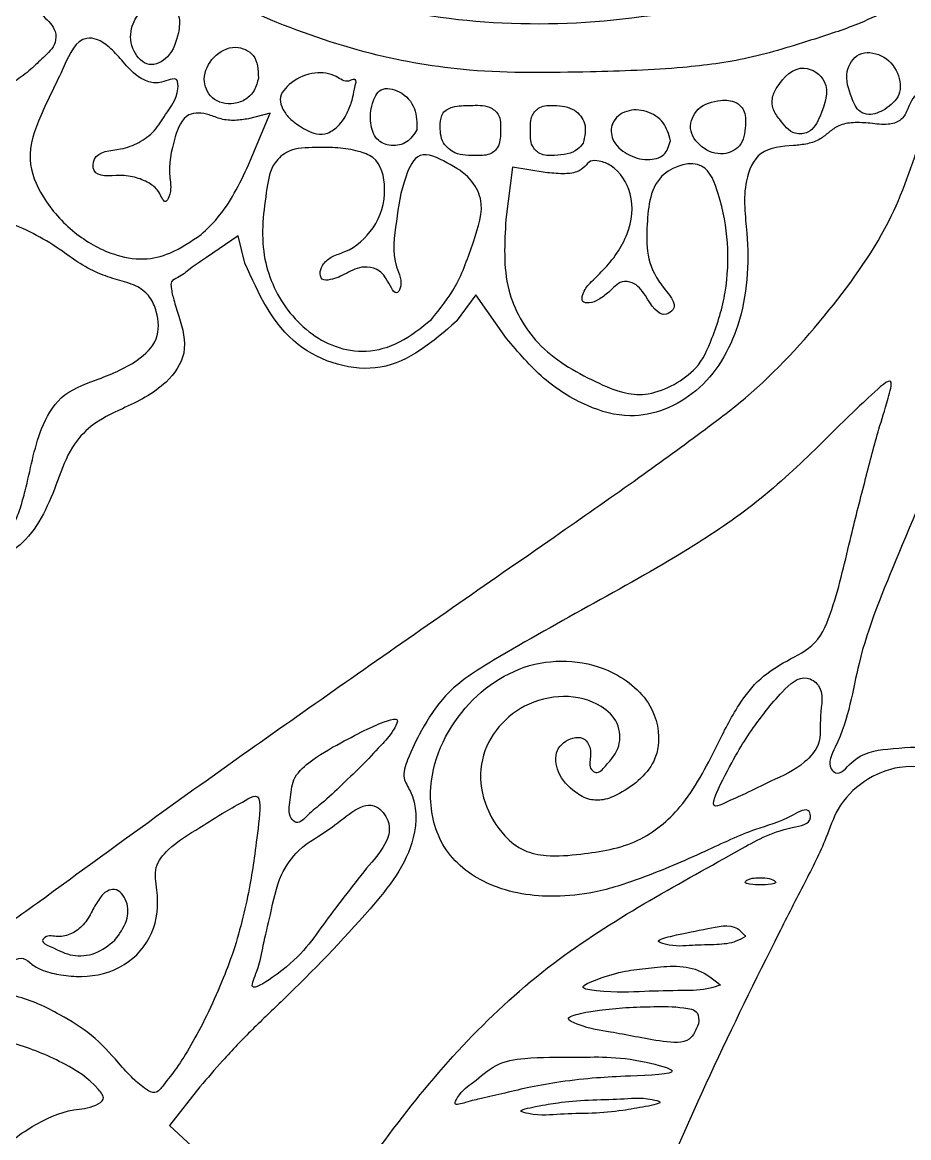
# Model space of a CAD drawing. Extents: x 1 to 188, y -1 to 173.
# Drawn here: x 48.84 to 72.28, y 76.7 to 106.17 of the extents above; entities that cross this region are included whole.
import ezdxf

# ---------------------------------------------------------------- set-up
doc = ezdxf.new("R2010")
doc.units = 0
doc.layers.get('0').update_dxf_attribs({"linetype": 'CONTINUOUS'})

msp = doc.modelspace()

# ---------------------------------------------------------------- linework, layer by layer
at = {"color": 7}
for p, q in [((52.965376, 105.895632), (52.965376, 105.895632)), ((69.794882, 105.73172), (69.794882, 105.73172)), ((55.083027, 104.703928), (55.083027, 104.703928)), ((55.391074, 103.771197), (54.821193, 103.622168)), ((54.824503, 102.407873), (55.391074, 103.771197)), ((71.645433, 103.871157), (71.645433, 103.871157)), ((69.937024, 103.691391), (69.937024, 103.691391)), ((57.13812, 103.383879), (57.1382, 103.383879)), ((59.276141, 103.334198), (59.276141, 103.334198)), ((61.480615, 103.31369), (61.480615, 103.31369)), ((67.962907, 103.449607), (67.962907, 103.449607)), ((63.66855, 102.982961), (63.66855, 102.982961)), ((65.978545, 103.045009), (65.978532, 103.045009)), ((61.800886, 102.345342), (61.628041, 100.961941)), ((62.665446, 102.205044), (61.800886, 102.345342)), ((53.569783, 100.568525), (53.569793, 100.568525)), ((54.545108, 100.531472), (53.713383, 99.957739)), ((54.726171, 99.805911), (54.545108, 100.531472)), ((60.831423, 98.97382), (60.316409, 98.266819)), ((61.645064, 97.819501), (60.831423, 98.97382)), ((59.656739, 98.318622), (59.656739, 98.318616)), ((66.080492, 96.601137), (66.080492, 96.601129)), ((57.874707, 86.58388), (57.874707, 86.58388)), ((68.63316, 86.120224), (68.63316, 86.120224)), ((57.942946, 83.818352), (57.942946, 83.818352)), ((68.690511, 83.512869), (68.690511, 83.512869)), ((49.240681, 82.903602), (49.240681, 82.903602)), ((67.962907, 82.014724), (67.962907, 82.014724)), ((51.288476, 81.914548), (51.288474, 81.914548)), ((67.300837, 80.729646), (67.300837, 80.729646)), ((66.722498, 79.702665), (66.722498, 79.702665)), ((53.298889, 79.137208), (53.298889, 79.137208)), ((53.537125, 78.03841), (52.728654, 77.017631)), ((62.274365, 78.029681), (62.274365, 78.029681)), ((65.317074, 77.516815), (65.317074, 77.516815)), ((52.728654, 77.017631), (53.949949, 75.891879))]:
    msp.add_line(p, q, dxfattribs=at)
for points, knots in [([(14.198915, 46.190162), (13.860481, 46.759163), (13.159493, 47.937722), (14.075879, 50.020087), (15.460105, 51.061633), (16.642375, 51.207594), (17.042732, 51.774637), (16.711432, 52.761236), (16.892117, 54.145573), (17.623089, 55.697151), (18.642829, 56.293192), (19.435405, 56.522029), (19.551084, 57.186508), (19.550453, 58.095021), (19.587885, 59.274738), (20.101205, 60.408366), (21.030266, 61.084339), (22.206609, 61.335844), (23.490123, 61.344621), (24.32885, 61.115411), (24.981955, 60.931652), (25.129636, 61.335767), (25.105988, 62.10086), (25.489511, 63.389212), (26.616876, 64.543755), (27.852511, 64.962921), (28.751064, 64.785667), (29.342852, 64.588035), (29.925726, 64.285574), (30.391436, 64.040852), (30.785, 63.850494), (31.051638, 64.016941), (31.150465, 64.33401), (31.441609, 64.672676), (31.896605, 65.311929), (32.855393, 65.976509), (34.38616, 65.918358), (35.694976, 65.18798), (36.370527, 64.615637), (37.126368, 64.210988), (37.11763, 64.973328), (37.682871, 65.643936), (38.485006, 66.423403), (39.351029, 67.018309), (40.040538, 66.852993), (40.546077, 66.671098), (41.116721, 66.386179), (41.564005, 66.040518), (42.133376, 65.959754), (42.485284, 66.359011), (42.904569, 66.614786), (42.927505, 67.188782), (42.439144, 67.234073), (42.064904, 67.465218), (41.727496, 67.803316), (41.400531, 68.256139), (41.17409, 68.810939), (40.493323, 69.030196), (39.027406, 68.638352), (36.611972, 68.619136), (33.545164, 69.159514), (30.962713, 70.23484), (29.074507, 71.89251), (27.640778, 73.49198), (26.286296, 75.520251), (25.575257, 78.315065), (25.622372, 82.342424), (26.233098, 86.505262), (26.72863, 90.254915), (26.868726, 92.735466), (26.577322, 94.397636), (26.02564, 95.5015), (25.049112, 96.075901), (23.434228, 96.128405), (21.329123, 95.643886), (19.680601, 93.850221), (19.339698, 91.742662), (20.389778, 90.934982), (21.197857, 91.007241), (21.787744, 91.456094), (22.114344, 92.000658), (21.882728, 92.544816), (21.356869, 92.460624), (20.930406, 92.474418), (20.593161, 92.683295), (20.480159, 93.104191), (20.577531, 93.688527), (21.317307, 93.861744), (22.239771, 93.498073), (22.792181, 92.115361), (22.032992, 90.602929), (20.388255, 90.062997), (18.958893, 90.967968), (18.496207, 92.636297), (19.084422, 94.49729), (20.569884, 96.266912), (23.109627, 97.176085), (25.929104, 97.167751), (28.896587, 96.458586), (31.732677, 95.201263), (34.10968, 94.128283), (35.13353, 92.972462), (35.995235, 92.937187), (35.128685, 93.679786), (34.553744, 94.127759), (33.433746, 94.790688), (32.154452, 95.435401), (30.864652, 96.077905), (29.81828, 96.721566), (29.165068, 97.405079), (28.652814, 98.131585), (28.018121, 98.864911), (27.164431, 99.815624), (26.250648, 100.812322), (25.594087, 102.048957), (25.39336, 103.470375), (25.949652, 105.086472), (27.260491, 106.363128), (28.584507, 107.023389), (29.426044, 106.810199), (29.707851, 107.085165), (29.153605, 107.568825), (28.402349, 108.13459), (26.541991, 108.55401), (24.272347, 108.778879), (21.864103, 108.993631), (19.768011, 109.670213), (18.204867, 111.039165), (16.949987, 113.060879), (16.821997, 116.228534), (17.500899, 119.446166), (18.125128, 122.572964), (17.082522, 125.210687), (14.807209, 126.074611), (12.788605, 126.55323), (11.156598, 127.710503), (10.306757, 129.105999), (9.548304, 130.286973), (9.003335, 131.006096), (8.53596, 131.581319), (7.758451, 131.743328), (6.762758, 132.023829), (5.059184, 132.409703), (3.115649, 132.601485), (1.428641, 134.234797), (1.678264, 138.120691), (2.790526, 143.817634), (7.04824, 151.040918), (13.212217, 157.625181), (20.974812, 163.253213), (28.939348, 168.088234), (35.064922, 170.973954), (39.084775, 172.223794), (41.972655, 172.397995), (45.700013, 172.433919), (49.431868, 172.523717), (52.377086, 172.425863), (54.850762, 171.750297), (57.71735, 170.719395), (61.00713, 169.176954), (63.675834, 167.65404), (65.74337, 166.330953), (67.27464, 165.370692), (68.894686, 164.370179), (70.589234, 163.259979), (72.354181, 162.03803), (73.558996, 161.151291), (74.142894, 160.721545)], [0, 0, 0, 0, 1.883715, 3.901693, 6.102992, 6.868618, 7.285832, 7.989116, 9.761465, 11.437811, 12.879503, 13.255182, 13.733613, 14.667863, 16.111801, 17.183298, 18.287248, 19.407402, 20.768274, 22.005829, 22.248225, 22.517413, 23.06019, 24.686376, 26.276317, 27.790337, 28.330729, 28.999165, 29.66317, 30.274333, 30.645428, 30.838411, 31.13254, 31.607904, 32.164437, 33.49642, 34.881378, 36.565879, 37.668737, 38.065986, 38.400613, 39.394515, 40.779992, 41.809953, 42.255622, 42.835461, 43.435734, 44.153797, 44.531509, 45.006355, 45.63844, 45.941908, 46.426491, 46.802676, 47.298722, 47.829377, 48.49806, 48.97288, 49.816255, 52.981292, 56.143052, 59.129943, 61.220635, 63.622363, 65.572281, 68.475173, 72.095269, 77.601964, 81.08089, 83.457781, 85.008677, 86.116868, 87.028902, 88.247169, 90.890764, 93.18329, 95.403647, 96.061847, 96.87292, 97.620609, 98.268067, 98.585895, 99.15203, 99.592416, 99.900715, 100.251484, 100.850431, 101.426748, 102.233018, 103.682732, 105.275841, 106.781232, 108.317604, 109.777767, 111.659506, 113.957694, 116.464128, 119.463879, 122.322168, 125.536597, 128.826513, 129.923037, 130.154708, 130.903208, 131.73422, 133.025882, 134.507201, 136.133828, 137.324989, 138.170864, 138.947522, 139.990802, 141.076211, 142.784588, 144.032192, 145.214127, 146.997618, 148.902706, 150.653438, 151.129912, 151.297683, 151.642576, 152.807875, 154.52637, 157.020533, 159.781365, 161.741786, 163.4994, 165.914353, 168.655542, 172.723683, 175.851004, 178.064574, 180.528487, 182.70366, 184.336743, 186.347696, 187.556562, 188.53828, 189.087865, 189.699967, 190.828553, 192.23192, 194.940941, 196.50599, 198.700839, 205.90588, 214.196875, 223.268041, 232.867441, 242.839906, 251.210069, 253.112247, 255.412699, 259.839449, 264.311061, 266.623178, 268.634077, 271.967145, 275.76139, 279.515393, 281.177013, 283.125051, 284.937772, 286.88906, 289.201855, 291.376762, 291.376762, 291.376762, 291.376762]), ([(117.446219, 102.850662), (117.865267, 104.054382), (118.766193, 106.642302), (120.568147, 110.584883), (122.807544, 114.843044), (124.917188, 118.64939), (126.413617, 121.887692), (126.655291, 124.124901), (126.634353, 125.788718), (126.101558, 127.35199), (125.221147, 129.05381), (124.334047, 130.751263), (123.804243, 132.335608), (123.814509, 133.733146), (123.92034, 135.233425), (124.291992, 136.962873), (124.869288, 138.959057), (125.481406, 140.963585), (125.847211, 142.915836), (125.885482, 144.684504), (125.904662, 146.254648), (125.707989, 147.609298), (124.652392, 150.044874), (121.599069, 153.573456), (115.550244, 156.867058), (109.373213, 158.898534), (103.045572, 159.422406), (96.563936, 159.176204), (89.237774, 158.553854), (82.648987, 157.860588), (77.964211, 157.116389), (74.821133, 156.092497), (72.377963, 154.30178), (69.993761, 151.912538), (67.405841, 148.68157), (64.892255, 145.299655), (63.806221, 141.033954), (64.66931, 137.906266), (65.301458, 135.533253), (65.569231, 134.218868), (65.768545, 133.145069), (65.576987, 132.092694), (65.314565, 130.839715), (64.653574, 128.360181), (63.572866, 125.189942), (64.478926, 120.703363), (66.840087, 117.827486), (68.750721, 115.16341), (70.007088, 113.337302), (71.282828, 111.362551), (72.385125, 109.067236), (73.44554, 106.616931), (73.957275, 104.749094), (74.185371, 103.806376), (74.243205, 103.415413), (74.910113, 103.231481), (74.99646, 105.42676), (75.944609, 106.983604), (76.53994, 109.336243), (76.929217, 111.37957), (77.137844, 113.336094), (77.30285, 115.589708), (77.29733, 117.470063), (77.421216, 118.892311), (77.088255, 119.386339), (76.720948, 119.531255), (76.614576, 119.183169), (76.788755, 118.833282), (76.863654, 118.272256), (76.938711, 117.636754), (76.950484, 117.173297), (76.956407, 116.94014)], [0, 0, 0, 0, 3.821929, 8.216898, 12.98969, 18.241239, 21.318988, 23.569141, 24.935939, 26.27059, 28.46998, 30.687409, 32.018652, 33.424345, 34.837839, 36.533392, 38.713708, 41.074361, 42.81839, 44.650183, 46.370958, 47.529455, 48.721388, 54.283135, 61.087564, 69.190288, 73.589715, 80.064205, 88.627765, 95.649947, 99.929349, 102.86038, 105.449182, 108.926439, 112.965365, 117.881479, 121.449532, 125.706272, 127.384625, 128.832509, 129.741116, 130.624447, 132.006177, 133.592136, 138.333588, 141.823084, 146.770997, 149.297697, 151.684286, 153.416201, 156.346899, 159.293101, 161.473738, 162.009032, 162.353139, 162.484879, 163.900076, 166.490474, 169.146982, 170.757758, 172.794504, 175.036781, 177.490387, 178.597616, 179.035581, 179.30404, 179.481569, 179.934792, 180.470401, 181.160675, 181.859513, 181.859513, 181.859513, 181.859513]), ([(69.794882, 105.73172), (70.207986, 105.864832), (70.929779, 106.09741), (71.648286, 106.460111), (72.275196, 106.657965), (72.221783, 106.995508), (72.116447, 107.241492), (71.927088, 107.546655), (71.567281, 107.937461), (70.622947, 107.684129), (68.708328, 107.044894), (65.533688, 106.232149), (61.591289, 106.034714), (58.037244, 106.536644), (54.91522, 107.776413), (52.194085, 109.250603), (48.988252, 111.603069), (45.944588, 115.172073), (43.636446, 120.211874), (43.118313, 124.916746), (43.326802, 128.813168), (44.004143, 131.862472), (45.080958, 134.342267), (46.137458, 136.399774), (47.375334, 138.037892), (49.57064, 140.283925), (52.804873, 142.982088), (57.427493, 145.066774), (61.180319, 145.561622), (63.451531, 145.495893), (64.392143, 145.648347), (64.755891, 146.140853), (64.972391, 146.536082), (65.095459, 146.810687), (65.082028, 147.161968), (64.417049, 147.084823), (63.682927, 147.191978), (60.005301, 147.086653), (54.016298, 145.744286), (46.920667, 140.350938), (43.805421, 134.61673), (42.537531, 130.662341), (42.302389, 128.51699), (42.32305, 125.786364), (42.307506, 122.700847), (42.936019, 119.546011), (44.437852, 116.126449), (46.893646, 112.27733), (50.667629, 108.667783), (54.558585, 106.479617), (57.925283, 105.300453), (60.844787, 104.805381), (63.614985, 104.852346), (66.076852, 104.925359), (68.075839, 105.187988), (69.213423, 105.547805), (69.794882, 105.73172)], [0, 0, 0, 0, 1.272157, 2.222768, 2.655137, 2.853036, 3.142116, 3.475072, 3.939167, 4.591033, 6.099706, 10.265627, 14.188497, 17.930228, 20.917999, 24.219384, 27.19398, 32.806191, 38.082491, 43.582569, 46.814476, 49.768526, 52.893509, 54.901354, 56.692172, 59.026189, 64.320165, 69.219821, 74.05526, 75.438405, 76.142317, 76.75746, 77.177281, 77.498891, 77.676883, 78.089736, 78.996948, 80.207574, 88.770947, 97.228742, 106.006207, 107.893434, 109.654572, 112.447858, 116.089981, 118.886692, 122.022454, 127.243392, 132.48744, 137.516039, 140.511548, 143.154383, 146.350045, 148.800515, 150.547241, 152.37354, 152.37354, 152.37354, 152.37354]), ([(78.1666, 114.878662), (78.161172, 114.13435), (78.150605, 112.685376), (78.055739, 110.725713), (77.847399, 108.280319), (76.90573, 104.978311), (75.455811, 100.525684), (73.655273, 96.133463), (72.125532, 92.381229), (70.892872, 89.467166), (70.69389, 87.624507), (70.099884, 86.559953), (70.441819, 86.218485), (70.90571, 86.864325), (71.777424, 86.981508), (72.931423, 87.064466), (73.943229, 86.85373), (74.700661, 86.389428), (75.327167, 85.923061), (75.757586, 85.537965), (75.979451, 85.339462)], [0, 0, 0, 0, 2.232609, 4.346288, 5.886685, 9.582893, 14.589378, 19.960184, 23.76704, 26.86078, 29.161089, 29.74337, 29.898054, 30.402736, 31.418909, 32.629646, 33.831135, 34.441552, 35.280575, 36.173151, 36.173151, 36.173151, 36.173151]), ([(48.252073, 104.378448), (48.38661, 104.456613), (48.669648, 104.621055), (49.057208, 104.912137), (49.395484, 105.255416), (49.732459, 105.546965), (49.734155, 106.018891), (49.41916, 106.303507), (49.145037, 106.605696), (48.891712, 106.800165), (48.489318, 106.968962), (47.927907, 106.529941), (47.428636, 105.962054), (47.185736, 105.309828), (47.174705, 104.849192), (47.122109, 104.626943), (46.966789, 104.458369), (46.824486, 104.634321), (46.834512, 104.871315), (46.842975, 105.206121), (47.012294, 105.566258), (46.684559, 105.850572), (46.325936, 105.656805), (45.983244, 105.625081), (45.715037, 105.608033), (45.557149, 105.793101), (45.753596, 105.987989), (46.017689, 106.11743), (46.512468, 106.262232), (47.130992, 106.383102), (47.603115, 107.057081), (47.570996, 107.742042), (47.624284, 108.378998), (47.226936, 108.787844), (46.663974, 108.829306), (46.076181, 108.930849), (45.476101, 108.718667), (45.008384, 108.281932), (44.528647, 107.796689), (44.287821, 107.084445), (44.252631, 105.993559), (44.515772, 104.446553), (46.426264, 103.598513), (47.588358, 104.094927), (48.252073, 104.378448)], [0, 0, 0, 0, 0.467113, 0.982705, 1.440272, 1.937847, 2.228469, 2.734424, 3.128567, 3.467145, 3.690587, 4.378171, 5.275406, 6.055723, 6.385193, 6.633039, 6.778432, 6.912536, 7.157584, 7.499197, 7.940312, 8.150932, 8.612044, 8.980086, 9.225295, 9.374575, 9.568584, 9.894713, 10.312089, 11.095442, 11.708637, 12.577191, 13.138546, 13.518917, 14.141089, 14.771609, 15.294203, 15.973895, 16.680694, 17.311469, 18.164457, 19.987997, 21.557121, 23.646796, 23.646796, 23.646796, 23.646796]), ([(52.965376, 105.895632), (52.990824, 106.046443), (53.031064, 106.284923), (52.836396, 106.624988), (52.418737, 106.63503), (51.947232, 106.51834), (51.667864, 105.983257), (51.714218, 105.419332), (52.165605, 104.931828), (52.802352, 105.259183), (52.906167, 105.664476), (52.965376, 105.895632)], [0, 0, 0, 0, 0.448932, 0.709906, 1.051626, 1.589354, 2.09817, 2.699813, 3.23042, 3.756427, 4.45467, 4.45467, 4.45467, 4.45467]), ([(54.821193, 103.622168), (54.704518, 103.604321), (54.463623, 103.567474), (54.098979, 103.59662), (53.730171, 103.767462), (53.129715, 103.822476), (52.803068, 102.992191), (52.683093, 102.248342), (52.8011, 101.703829), (52.604953, 101.339717), (52.455654, 101.732489), (52.225955, 101.919529), (51.836617, 102.090331), (51.370504, 102.152968), (50.682861, 102.048366), (50.722072, 102.77799), (51.398766, 102.77624), (51.924278, 102.976959), (52.356807, 103.287566), (52.661785, 103.810686), (52.965012, 104.183079), (52.960642, 104.778915), (52.523068, 104.548486), (52.161787, 104.580537), (51.779529, 104.804734), (51.48115, 105.165078), (51.16653, 105.505244), (50.858784, 105.730781), (50.29147, 105.804835), (49.85172, 104.776073), (49.354621, 103.830266), (48.896617, 102.586885), (49.381705, 101.45996), (50.160268, 100.59246), (51.115001, 100.038316), (52.015509, 99.86459), (52.842883, 100.060964), (53.303329, 100.382473), (53.569783, 100.568525)], [0, 0, 0, 0, 0.354469, 0.731856, 1.067122, 1.596383, 2.282047, 3.361168, 3.875968, 4.024623, 4.305005, 4.64644, 5.047377, 5.494275, 6.185399, 6.478468, 7.222616, 7.737513, 8.243193, 8.7662, 9.519928, 9.757187, 10.162892, 10.497911, 10.903525, 11.427433, 11.902674, 12.292863, 12.553057, 13.495265, 14.952195, 16.144715, 17.180305, 18.440815, 19.614475, 20.425402, 21.130012, 22.097808, 22.097808, 22.097808, 22.097808]), ([(55.083027, 104.703928), (55.075251, 104.922457), (55.060847, 105.327231), (54.427844, 105.608484), (53.860139, 105.293222), (53.562981, 104.714807), (53.813787, 104.091944), (54.360503, 103.97339), (54.756991, 104.11858), (55.001676, 104.36933), (55.055186, 104.589418), (55.083027, 104.703928)], [0, 0, 0, 0, 0.6061, 1.122661, 1.747773, 2.377393, 2.914492, 3.506342, 3.838149, 4.159269, 4.507556, 4.507556, 4.507556, 4.507556]), ([(71.645433, 103.871157), (71.799, 103.987899), (72.11181, 104.225698), (72.0222, 104.883342), (71.613955, 105.346046), (70.927764, 105.435064), (70.545649, 104.816537), (70.733819, 104.27107), (70.913691, 103.819794), (71.296066, 103.687104), (71.508335, 103.798931), (71.645433, 103.871157)], [0, 0, 0, 0, 0.541261, 1.102532, 1.736504, 2.316708, 2.866106, 3.566303, 3.993331, 4.235897, 4.6783, 4.6783, 4.6783, 4.6783]), ([(69.937024, 103.691391), (70.061285, 104.014304), (70.27209, 104.562114), (69.420079, 105.172653), (68.869877, 104.623131), (68.649161, 104.187195), (68.675324, 103.854865), (68.910588, 103.549643), (69.177973, 103.191803), (69.718099, 103.237172), (69.854073, 103.519286), (69.937024, 103.691391)], [0, 0, 0, 0, 0.920922, 1.562312, 2.437731, 2.761277, 3.037693, 3.373764, 3.916499, 4.25566, 4.786274, 4.786274, 4.786274, 4.786274]), ([(57.1382, 103.383879), (57.196944, 103.442719), (57.334944, 103.580943), (57.471551, 103.863322), (57.595858, 104.188549), (57.613882, 104.420114), (57.69221, 104.661982), (57.555008, 104.671614), (57.461855, 104.59123), (57.288141, 104.641875), (57.045168, 104.821223), (56.525003, 104.878961), (55.983576, 104.65355), (55.597307, 104.229982), (55.720017, 103.871817), (55.880489, 103.6437), (56.170123, 103.426877), (56.47549, 103.242802), (56.864807, 103.186809), (57.041398, 103.314139), (57.13812, 103.383879)], [0, 0, 0, 0, 0.247479, 0.581368, 0.941183, 1.238505, 1.405675, 1.463204, 1.590419, 1.752617, 1.944872, 2.51242, 3.187671, 3.721077, 3.964045, 4.254256, 4.554822, 5.03818, 5.321831, 5.66533, 5.66533, 5.66533, 5.66533]), ([(59.276141, 103.334198), (59.273365, 103.524437), (59.267551, 103.922815), (58.889264, 104.366), (58.290645, 104.492913), (58.056357, 103.987539), (58.018123, 103.540223), (58.159808, 103.055232), (58.591759, 102.875486), (59.037365, 102.968833), (59.195812, 103.211282), (59.276141, 103.334198)], [0, 0, 0, 0, 0.555945, 1.164202, 1.637362, 2.067665, 2.587321, 3.034114, 3.450821, 3.864069, 4.289013, 4.289013, 4.289013, 4.289013]), ([(49.240681, 82.903602), (50.352571, 83.715193), (53.153792, 85.759859), (57.770527, 89.010668), (61.974737, 91.923695), (65.052363, 94.065807), (66.684548, 95.252746), (68.471976, 96.60788), (70.169206, 98.459764), (71.878839, 100.859599), (72.488348, 102.760288), (72.854443, 103.924183), (72.421431, 104.390877), (72.263048, 103.84508), (72.064499, 103.547198), (71.680644, 103.447778), (71.270519, 103.509596), (70.83231, 103.536213), (70.442372, 103.474418), (70.174327, 103.273091), (69.931725, 103.062469), (69.598005, 102.9501), (69.072505, 102.899447), (68.293885, 102.857595), (67.848171, 101.778726), (68.088406, 100.261985), (67.97106, 98.249966), (66.862353, 96.320343), (65.135027, 95.600605), (63.690942, 96.019056), (62.558672, 96.731353), (61.954725, 97.450682), (61.645064, 97.819501)], [0, 0, 0, 0, 4.129711, 10.404117, 16.938069, 19.475442, 21.651228, 22.995582, 26.192371, 29.174403, 31.659911, 32.3345, 32.600568, 33.111587, 33.402979, 33.729564, 34.203795, 34.656551, 35.046344, 35.351352, 35.646353, 36.006903, 36.37645, 37.260094, 38.082804, 39.460128, 41.903936, 43.964157, 45.827119, 46.983773, 48.34927, 49.786095, 49.786095, 49.786095, 49.786095]), ([(67.962907, 103.449607), (67.966441, 103.591442), (67.972432, 103.831905), (67.686605, 104.114045), (67.224951, 104.126657), (66.683611, 103.971974), (66.40769, 103.345082), (66.786686, 102.824376), (67.333756, 102.621518), (67.900204, 102.881227), (67.940689, 103.248211), (67.962907, 103.449607)], [0, 0, 0, 0, 0.407187, 0.690335, 1.097522, 1.731198, 2.275724, 2.847218, 3.445535, 3.911704, 4.478684, 4.478684, 4.478684, 4.478684]), ([(61.480615, 103.31369), (61.486901, 103.464066), (61.497691, 103.722221), (61.137701, 104.003129), (60.693755, 103.965819), (60.277535, 103.978937), (59.923526, 103.804426), (59.877365, 103.413222), (59.901783, 102.993277), (60.32525, 102.643529), (60.788434, 102.655505), (61.225116, 102.648637), (61.487676, 102.938978), (61.483241, 103.174326), (61.480615, 103.31369)], [0, 0, 0, 0, 0.423571, 0.727162, 1.233072, 1.704721, 1.998093, 2.294372, 2.804501, 3.203235, 3.790158, 4.168763, 4.447384, 4.851934, 4.851934, 4.851934, 4.851934]), ([(63.66855, 102.982961), (63.710742, 103.159263), (63.78868, 103.484931), (63.434761, 103.930016), (62.963492, 103.98173), (62.538044, 103.979901), (62.265098, 103.692168), (62.279892, 103.313592), (62.264954, 102.933761), (62.540163, 102.646779), (62.901304, 102.644241), (63.235856, 102.681276), (63.52015, 102.781092), (63.624086, 102.922477), (63.66855, 102.982961)], [0, 0, 0, 0, 0.517832, 0.956551, 1.503419, 1.893326, 2.173837, 2.58051, 2.987996, 3.269279, 3.663673, 4.00458, 4.300629, 4.521967, 4.521967, 4.521967, 4.521967]), ([(65.978532, 103.045009), (65.932044, 103.21271), (65.835943, 103.559384), (65.355703, 103.857678), (64.819392, 103.884257), (64.386675, 103.555196), (64.410772, 103.006819), (64.82989, 102.654079), (65.321974, 102.503625), (65.850015, 102.614144), (65.937211, 102.906446), (65.978545, 103.045009)], [0, 0, 0, 0, 0.50667, 1.047395, 1.562786, 2.050413, 2.474356, 3.016339, 3.569998, 4.019894, 4.425375, 4.425375, 4.425375, 4.425375]), ([(59.656739, 98.318616), (59.887504, 98.605542), (60.384591, 99.223606), (60.741981, 100.324821), (61.109869, 101.335549), (60.676099, 102.11762), (60.11372, 102.444997), (59.31045, 102.854244), (58.857178, 101.881654), (58.742668, 100.944176), (58.577512, 99.897491), (58.923782, 99.2975), (58.707465, 98.905392), (58.484044, 99.41414), (58.257863, 99.656558), (57.810073, 99.748216), (57.411878, 99.538429), (57.089143, 99.376898), (56.737804, 99.338052), (56.695006, 99.605314), (56.807358, 99.82226), (57.048373, 100.008445), (57.574876, 100.153878), (58.217119, 100.728406), (58.518325, 101.678932), (58.29287, 102.58154), (57.681601, 102.784341), (57.174671, 102.874811), (56.55422, 102.859049), (55.935676, 102.858983), (55.415741, 102.424559), (55.243838, 101.420041), (55.077965, 100.066932), (55.756302, 98.490036), (56.843575, 97.607032), (57.96399, 97.413515), (58.88154, 97.689951), (59.38786, 98.100566), (59.656739, 98.318622)], [0, 0, 0, 0, 1.091569, 2.351335, 3.509323, 4.078795, 4.839966, 5.569678, 6.231711, 7.457579, 8.654069, 9.240243, 9.361599, 9.763694, 10.198947, 10.520733, 11.019937, 11.479717, 11.687914, 11.895386, 12.11883, 12.419017, 12.771766, 13.750145, 14.828026, 15.706593, 16.11652, 16.667941, 17.2601, 17.985865, 18.446983, 19.155972, 20.929541, 22.50301, 24.080446, 24.908672, 25.820531, 26.853127, 26.853127, 26.853127, 26.853127]), ([(53.569793, 100.568525), (53.716494, 100.706061), (54.058236, 101.026453), (54.467717, 101.660996), (54.703542, 102.15466), (54.824503, 102.407873)], [0, 0, 0, 0, 0.601652, 1.401559, 2.243924, 2.243924, 2.243924, 2.243924]), ([(66.080492, 96.601129), (66.284214, 96.733157), (66.742751, 97.030325), (67.145042, 97.940902), (67.479951, 99.036037), (67.53014, 100.368473), (67.332631, 101.447343), (66.899933, 102.621987), (65.472032, 102.218297), (65.331297, 100.693615), (65.338077, 99.549481), (66.246271, 98.682059), (65.686733, 98.315073), (65.360796, 98.918316), (65.062644, 99.294852), (64.619447, 99.35458), (64.384372, 99.045133), (64.096882, 98.850039), (63.874697, 98.741216), (63.615466, 98.765275), (63.665832, 99.062197), (63.872799, 99.310758), (64.367319, 99.767695), (64.904288, 100.513186), (65.049154, 101.605691), (64.586418, 102.325837), (64.141378, 102.510807), (63.855975, 102.53746), (63.711683, 102.337961), (63.474093, 102.18755), (63.099637, 102.158351), (62.820887, 102.188328), (62.665446, 102.205044)], [0, 0, 0, 0, 0.714908, 1.60911, 2.877287, 4.179319, 5.495528, 6.35158, 7.365585, 8.766276, 10.411366, 11.134924, 11.335345, 12.076937, 12.562396, 12.828157, 13.274334, 13.609782, 13.870932, 14.041412, 14.226601, 14.578592, 15.06085, 16.218652, 17.280693, 18.17359, 18.511172, 18.736866, 18.947506, 19.193922, 19.56756, 20.038559, 20.038559, 20.038559, 20.038559]), ([(48.462364, 92.665682), (48.519518, 92.756216), (48.654328, 92.969759), (48.797293, 93.352502), (49.029849, 94.18564), (49.187868, 95.210413), (49.804116, 96.349883), (50.851411, 96.745613), (51.765642, 97.092671), (52.480628, 97.754468), (52.437393, 98.442467), (52.235908, 98.926064), (51.878441, 99.223127), (51.407783, 99.344303), (50.887805, 99.51355), (50.373351, 99.77377), (49.625239, 100.333626), (48.630919, 100.893248), (47.323991, 101.182582), (46.579914, 100.46834), (46.718824, 99.987665), (46.893418, 99.750068), (47.177463, 99.60843), (47.506847, 99.465493), (47.838861, 99.21882), (48.046629, 99.014256), (48.15041, 98.912077)], [0, 0, 0, 0, 0.320547, 0.75608, 1.218486, 2.914014, 3.881682, 4.903899, 6.125918, 6.879247, 7.597371, 8.018565, 8.43385, 8.932321, 9.462493, 10.075897, 10.650174, 12.258286, 13.525617, 14.382998, 14.661441, 14.954915, 15.243862, 15.596738, 16.034744, 16.471872, 16.471872, 16.471872, 16.471872]), ([(61.628041, 100.961941), (61.590035, 100.333854), (61.519118, 99.161889), (62.425116, 97.526765), (63.69475, 96.802893), (64.695634, 96.354876), (65.44676, 96.309313), (65.856227, 96.497867), (66.080492, 96.601137)], [0, 0, 0, 0, 1.856918, 3.464872, 5.288807, 6.140102, 6.742761, 7.472529, 7.472529, 7.472529, 7.472529]), ([(53.713383, 99.957739), (53.565324, 99.86048), (53.302776, 99.688012), (53.029804, 99.451557), (52.757936, 99.344881), (52.779781, 99.090684), (52.850159, 98.800226), (53.036902, 98.241628), (53.25389, 97.436699), (52.577702, 96.476021), (51.610275, 96.02001), (50.683561, 95.584841), (50.073438, 94.903297), (49.681589, 93.769975), (49.111517, 92.416737), (47.556817, 91.611362), (46.355212, 91.890204), (45.679548, 92.510476), (45.234308, 92.265076), (45.43774, 91.56076), (45.167937, 90.735135), (44.756178, 89.803164), (44.079233, 89.108346), (43.200198, 88.824773), (42.223612, 89.108694), (41.523359, 89.714601), (40.899618, 90.270293), (40.485857, 90.552174), (40.149277, 90.804242), (39.846422, 90.60488), (39.535214, 90.368108), (39.142785, 89.958537), (38.711231, 89.606314), (38.575804, 89.02208), (38.929103, 88.619421), (39.273082, 88.166999), (39.700114, 87.731463), (40.220616, 87.27479), (40.86063, 86.713463), (41.610099, 85.98979), (42.712969, 84.858681), (44.14992, 83.502095), (45.719213, 82.472844), (46.954417, 81.589846), (47.797826, 81.950944), (48.460928, 82.34251), (48.964291, 82.704719), (49.240681, 82.903602)], [0, 0, 0, 0, 0.525478, 0.931814, 1.131044, 1.281864, 1.614552, 2.064346, 3.047775, 3.943406, 5.294792, 6.241914, 6.98695, 7.958431, 9.832084, 11.213192, 12.802612, 13.360261, 13.579919, 14.116581, 15.167254, 16.238369, 17.127317, 18.002493, 18.861222, 20.044074, 20.765579, 21.331465, 21.626157, 21.87065, 22.305104, 22.844818, 23.558661, 23.934419, 24.4921, 25.029088, 25.678905, 26.304412, 27.110224, 28.23154, 29.426511, 31.86458, 34.043103, 35.352509, 35.837952, 36.673895, 37.691832, 37.691832, 37.691832, 37.691832]), ([(60.316409, 98.266819), (59.691559, 97.727572), (58.463414, 96.66768), (55.769813, 97.480663), (55.088563, 98.998497), (54.726171, 99.805911)], [0, 0, 0, 0, 2.340177, 4.599631, 7.167566, 7.167566, 7.167566, 7.167566]), ([(61.304726, 61.294367), (61.338787, 61.605945), (61.397974, 62.147373), (61.356048, 62.67661), (61.460983, 63.181482), (61.170742, 63.159811), (60.920019, 63.093977), (60.088077, 62.78878), (58.634922, 62.582758), (56.671934, 63.252102), (55.42818, 64.389081), (54.673576, 65.452947), (54.453525, 66.500437), (54.475207, 67.725887), (54.464934, 69.068739), (54.816498, 70.450043), (56.105963, 73.189505), (58.583736, 77.16158), (62.648154, 81.550622), (66.787542, 83.700796), (68.740755, 84.841526), (69.741531, 84.987143), (69.63115, 85.458846), (68.939083, 85.036173), (68.141473, 84.8578), (66.758965, 84.187498), (65.38096, 83.599017), (64.052058, 83.159524), (62.690142, 83.016437), (61.251641, 83.228312), (59.921295, 84.191817), (59.422586, 86.005116), (60.252012, 88.062783), (62.278072, 89.47729), (64.443769, 89.224177), (65.667573, 88.034794), (65.733369, 86.581043), (64.894038, 85.903935), (64.244523, 85.604251), (63.813499, 85.610783), (63.376068, 85.861595), (62.978838, 86.280899), (62.890876, 86.954727), (63.300476, 87.269493), (63.66559, 87.290947), (63.859307, 87.062353), (63.880556, 86.765836), (63.807087, 86.460253), (64.063413, 86.288415), (64.358992, 86.627568), (64.675773, 86.992706), (64.633854, 87.690058), (63.803383, 88.46415), (61.992222, 88.399299), (60.623245, 86.597312), (61.219749, 84.935131), (62.077998, 84.251696), (62.800291, 84.106681), (63.816112, 84.206265), (65.130761, 84.408597), (66.422967, 85.496545), (67.109659, 86.859934), (67.701633, 88.055215), (68.317537, 88.851302), (69.057721, 89.311753), (69.904257, 89.719013), (70.391323, 90.993539), (70.711813, 92.458153), (71.117678, 94.031351), (71.449259, 95.316566), (71.676287, 96.016077), (71.924512, 96.907258), (70.772614, 95.856014), (69.999272, 95.062996), (68.379828, 93.519743), (66.381683, 92.166136), (63.948593, 90.817089), (61.731208, 89.585605), (60.069584, 88.558254), (59.415426, 87.531149), (59.069942, 86.81502), (58.863881, 86.222415), (59.284262, 85.614336), (59.27027, 84.234506), (57.799994, 82.411991), (56.271266, 80.842582), (54.913622, 79.556793), (54.178215, 78.791855), (53.734238, 78.270068), (53.537125, 78.03841)], [0, 0, 0, 0, 0.90631, 1.57489, 1.863705, 2.007435, 2.30414, 2.697132, 4.620779, 6.604038, 8.688646, 9.592356, 10.461628, 11.836891, 13.274566, 14.469512, 16.074117, 22.341713, 28.412716, 33.989342, 35.50157, 36.054132, 36.217959, 36.653739, 37.714213, 39.175295, 41.003205, 42.298141, 43.335504, 45.095898, 46.548165, 47.982875, 50.395984, 52.713959, 54.919791, 56.348648, 57.490862, 58.809154, 59.272699, 59.62721, 60.050588, 60.74983, 61.314931, 61.837152, 62.10286, 62.321925, 62.649483, 62.993405, 63.132225, 63.432484, 64.077316, 64.664185, 65.284052, 67.307977, 69.216195, 71.207691, 71.843027, 72.444897, 73.355552, 74.911259, 76.331577, 78.217273, 79.449492, 80.344134, 81.179513, 82.063029, 83.046035, 85.060163, 86.624267, 87.978271, 88.829595, 89.270486, 89.876931, 91.729507, 93.886858, 96.065375, 99.102217, 102.16196, 103.739376, 104.860108, 105.718453, 106.206711, 106.580748, 107.816706, 110.016222, 113.346857, 114.474265, 115.616841, 116.529153, 116.529153, 116.529153, 116.529153]), ([(68.63316, 86.120224), (68.94628, 86.258539), (69.4384, 86.475923), (69.994789, 87.118514), (69.89153, 87.849635), (70.079558, 88.572701), (69.456836, 88.982375), (68.773441, 88.340699), (68.051547, 87.392384), (67.619904, 86.684406), (66.952289, 85.318279), (67.553921, 85.607892), (67.993875, 85.797587), (68.401409, 86.003263), (68.63316, 86.120224)], [0, 0, 0, 0, 1.026242, 1.61291, 2.364928, 3.186488, 3.530006, 4.273315, 5.503885, 7.09169, 7.816023, 8.085348, 8.66174, 9.421647, 9.421647, 9.421647, 9.421647]), ([(57.874707, 86.58388), (58.046359, 86.766453), (58.341517, 87.08039), (58.62306, 87.386034), (58.831069, 87.81535), (58.324991, 87.662574), (57.928141, 87.483272), (57.184958, 87.095873), (56.522, 86.718906), (55.955167, 86.199321), (55.947428, 85.645192), (55.848558, 85.223465), (56.134351, 84.940416), (56.433092, 85.285315), (56.817751, 85.563633), (57.317866, 86.048209), (57.68284, 86.399308), (57.874707, 86.58388)], [0, 0, 0, 0, 0.725323, 1.247199, 1.469553, 1.728558, 2.305629, 3.088524, 4.089279, 4.685798, 5.229967, 5.710205, 5.883229, 6.242277, 6.732877, 7.45869, 8.263157, 8.263157, 8.263157, 8.263157]), ([(67.459537, 47.089724), (67.467374, 47.97036), (67.481622, 49.571526), (67.71958, 51.963159), (68.544201, 56.01747), (69.893848, 61.595368), (72.658628, 68.67359), (75.423897, 73.378019), (77.173079, 76.450489), (77.664883, 77.475275), (78.004992, 78.589094), (77.690974, 79.943456), (77.328693, 81.530305), (76.542477, 83.65443), (74.862736, 85.540994), (72.264762, 86.970325), (70.471069, 85.76574), (70.06158, 84.45621), (69.493924, 83.381179), (67.819333, 80.074419), (65.28948, 74.831325), (62.977806, 67.411368), (61.727358, 59.544082), (61.877186, 51.314363), (64.09191, 43.073414), (67.048856, 38.045638), (69.379353, 35.282432), (69.88095, 34.692411), (70.555049, 33.98778), (69.97173, 35.488867), (69.717101, 36.580875), (69.235688, 37.967598), (68.955674, 38.774187)], [0, 0, 0, 0, 2.641139, 4.8021, 7.196956, 15.046275, 21.994897, 29.896917, 31.392853, 32.594017, 33.311108, 34.833495, 36.618517, 38.254171, 41.531394, 44.187065, 46.147989, 46.97489, 48.281288, 49.785677, 58.102634, 65.704588, 73.012969, 81.917681, 90.230895, 98.180571, 99.594498, 100.600543, 100.984122, 101.661096, 103.379322, 105.768262, 105.768262, 105.768262, 105.768262]), ([(53.298889, 79.137208), (53.438422, 79.393994), (53.734255, 79.938424), (54.104968, 80.776695), (54.541291, 81.90028), (54.890159, 83.419602), (55.021991, 84.443276), (55.19301, 85.870747), (54.610401, 85.535882), (54.160224, 85.296082), (53.463663, 84.841074), (52.797354, 84.451536), (52.288987, 83.846559), (52.459704, 83.048749), (52.381345, 82.072469), (51.572014, 81.153123), (50.610731, 80.9156), (49.880504, 80.987628), (49.43133, 81.082475), (49.103949, 81.245034), (48.893847, 81.473966), (48.561952, 81.396442), (48.360952, 81.145511), (48.002525, 80.915461), (48.220739, 80.515136), (48.931114, 80.411103), (49.758263, 79.998477), (50.712054, 79.433801), (51.283043, 78.783092), (51.741569, 78.269822), (52.041433, 78.008081), (52.375923, 77.82196), (52.63839, 78.17738), (52.948449, 78.555804), (53.173129, 78.928563), (53.298889, 79.137208)], [0, 0, 0, 0, 0.876995, 1.859378, 2.73786, 4.534909, 6.177807, 6.900871, 7.196168, 7.800925, 8.587095, 9.61405, 10.174084, 10.772035, 11.925296, 13.019287, 14.197006, 14.739302, 15.222182, 15.559099, 15.838162, 16.075202, 16.455206, 16.859168, 17.076996, 17.618717, 18.881502, 19.882816, 20.900754, 21.472147, 21.917307, 22.158295, 22.456239, 23.020836, 23.738636, 23.738636, 23.738636, 23.738636]), ([(57.942946, 83.818352), (58.305493, 84.232702), (58.793564, 84.790513), (58.005785, 85.779893), (57.063323, 84.830671), (56.182107, 84.423076), (55.586779, 83.567253), (55.43517, 82.684343), (55.199771, 81.800476), (55.125927, 81.248978), (54.777203, 80.496333), (56.115056, 81.320246), (56.710517, 82.249898), (57.537428, 83.302268), (57.942946, 83.818352)], [0, 0, 0, 0, 1.377467, 1.854386, 3.138409, 4.217247, 5.00144, 6.092146, 6.926587, 7.631031, 8.053298, 8.622929, 10.573758, 12.451093, 12.451093, 12.451093, 12.451093]), ([(68.690511, 83.512869), (68.620791, 83.533121), (68.474891, 83.575501), (68.241471, 83.561611), (68.077419, 83.552836), (67.902989, 83.430845), (68.159765, 83.376379), (68.359512, 83.38219), (68.560578, 83.374439), (68.815525, 83.433655), (68.72882, 83.488595), (68.690511, 83.512869)], [0, 0, 0, 0, 0.217488, 0.455123, 0.67261, 0.774032, 0.902158, 1.190595, 1.479032, 1.607158, 1.708579, 1.708579, 1.708579, 1.708579]), ([(51.288474, 81.914548), (51.4101, 82.079393), (51.634887, 82.384056), (51.659802, 82.92181), (51.368094, 83.306423), (51.04184, 83.214317), (50.849955, 82.989507), (50.675788, 82.667606), (50.482688, 82.312879), (50.15364, 82.072086), (49.795458, 81.972262), (49.500511, 82.071057), (49.316081, 81.85855), (49.765681, 81.675405), (50.114883, 81.466818), (50.806368, 81.521439), (51.124332, 81.780705), (51.288476, 81.914548)], [0, 0, 0, 0, 0.600565, 1.109949, 1.554189, 1.74464, 2.040118, 2.416641, 2.849824, 3.232884, 3.603812, 3.944275, 4.044265, 4.2975, 4.940217, 5.529999, 6.15937, 6.15937, 6.15937, 6.15937]), ([(67.962907, 82.014724), (67.896831, 82.093709), (67.656947, 82.380459), (66.803036, 82.17515), (66.374013, 82.117808), (65.529421, 81.902209), (66.074515, 81.728199), (66.513151, 81.788297), (67.161313, 81.788423), (67.648836, 81.832616), (67.880334, 81.966846), (67.962907, 82.014724)], [0, 0, 0, 0, 0.297485, 1.079992, 2.089825, 2.433293, 2.621021, 3.344054, 3.992045, 4.503893, 4.787693, 4.787693, 4.787693, 4.787693]), ([(67.300837, 80.729646), (67.114017, 80.880228), (66.578714, 81.311696), (65.276728, 81.16083), (64.531838, 81.09015), (63.473057, 80.650149), (64.487293, 80.509382), (65.160489, 80.564105), (66.215233, 80.583645), (66.889793, 80.587572), (67.209692, 80.698142), (67.300837, 80.729646)], [0, 0, 0, 0, 0.705709, 2.022091, 3.410765, 3.838532, 4.203792, 5.478762, 6.488282, 7.210865, 7.498775, 7.498775, 7.498775, 7.498775]), ([(66.722498, 79.702665), (66.728098, 79.812563), (66.740876, 80.063306), (66.154344, 80.166381), (65.566874, 80.16186), (64.819108, 80.142331), (64.135459, 80.076743), (63.720396, 80.011033), (63.132918, 79.863448), (63.797203, 79.560496), (64.516863, 79.487461), (65.490007, 79.25852), (66.490087, 79.157747), (66.655687, 79.546019), (66.722498, 79.702665)], [0, 0, 0, 0, 0.292865, 0.668205, 1.469141, 2.20307, 2.902254, 3.418314, 3.763835, 4.037458, 4.941427, 6.356282, 7.050543, 7.520066, 7.520066, 7.520066, 7.520066]), ([(46.068636, 73.467899), (46.326983, 73.359743), (46.677174, 73.213137), (46.994973, 73.764368), (46.515106, 74.140669), (46.177268, 74.3691), (46.153739, 74.720542), (46.468969, 74.496026), (46.66566, 74.474814), (46.865232, 74.47648), (46.949909, 74.617904), (46.900313, 74.749048), (46.802073, 74.849944), (46.664308, 74.871664), (46.528634, 74.888736), (46.430585, 74.97462), (46.371015, 75.108892), (46.521018, 75.236234), (46.759795, 75.236153), (47.077026, 75.203998), (47.375973, 75.141879), (47.684304, 75.216716), (47.74904, 75.694184), (48.174819, 76.348231), (49.058018, 77.010281), (50.015583, 77.454905), (50.656198, 77.466734), (51.062885, 77.709544), (50.636919, 78.251462), (49.929481, 78.687013), (48.74615, 79.196275), (47.628111, 79.407508), (46.621885, 79.333461), (45.712416, 78.710119), (44.887754, 77.854491), (44.008795, 77.056945), (43.422741, 76.465663), (42.986427, 76.258591), (42.764431, 76.04839), (42.781899, 75.717479), (42.844092, 75.25464), (42.867167, 74.546629), (42.659133, 73.600604), (42.326472, 72.547939), (41.976446, 71.503185), (41.758779, 70.666248), (41.530981, 69.721077), (42.165676, 68.57968), (43.311059, 67.600379), (44.468011, 67.172945), (45.282455, 67.200608), (45.620536, 67.545847), (45.673214, 67.845195), (45.704834, 68.02488)], [0, 0, 0, 0, 0.68754, 0.931964, 1.624042, 2.083298, 2.180405, 2.487875, 2.726386, 2.89567, 3.019165, 3.15325, 3.285584, 3.423406, 3.560288, 3.68574, 3.806121, 3.93922, 4.179634, 4.514391, 4.889883, 5.122217, 5.334675, 6.204265, 7.440494, 8.620303, 9.220958, 9.472316, 9.753871, 10.865557, 12.229258, 13.480929, 14.284702, 15.168936, 16.697235, 17.86197, 18.742079, 19.153019, 19.311318, 19.620499, 20.059355, 20.75538, 21.711463, 22.952151, 24.070634, 25.00803, 25.565131, 26.925614, 28.56636, 30.08198, 30.531292, 30.889219, 31.426687, 31.426687, 31.426687, 31.426687]), ([(62.274365, 78.029681), (62.537566, 78.078852), (63.111127, 78.186005), (64.044235, 78.282329), (64.837268, 78.32276), (66.520932, 78.379369), (64.715574, 78.881617), (63.678724, 78.79785), (62.292631, 78.840349), (61.351626, 78.678779), (60.802648, 78.16621), (60.435092, 77.930154), (60.21344, 77.512956), (60.667116, 77.666513), (61.019101, 77.733125), (61.628344, 77.884844), (62.053163, 77.980088), (62.274365, 78.029681)], [0, 0, 0, 0, 0.811036, 1.767387, 2.664898, 3.776061, 4.497265, 6.425834, 7.715197, 8.491394, 9.238528, 9.825166, 9.999278, 10.272047, 10.714609, 11.349386, 12.03899, 12.03899, 12.03899, 12.03899]), ([(65.317074, 77.516815), (65.528614, 77.558337), (65.850031, 77.621426), (65.212446, 77.777365), (64.680765, 77.700678), (63.831266, 77.706916), (63.02551, 77.62886), (62.584692, 77.553176), (61.866931, 77.410735), (62.517726, 77.257664), (63.036344, 77.331515), (63.907852, 77.330055), (64.651002, 77.394521), (65.117331, 77.480142), (65.317074, 77.516815)], [0, 0, 0, 0, 0.399901, 0.607615, 1.450248, 2.292469, 3.10368, 3.711487, 4.111388, 4.319102, 5.161735, 6.003957, 6.815168, 7.422975, 7.422975, 7.422975, 7.422975])]:
    msp.add_open_spline(points, degree=3, knots=knots, dxfattribs=at)

doc.saveas('drawing.dxf')
